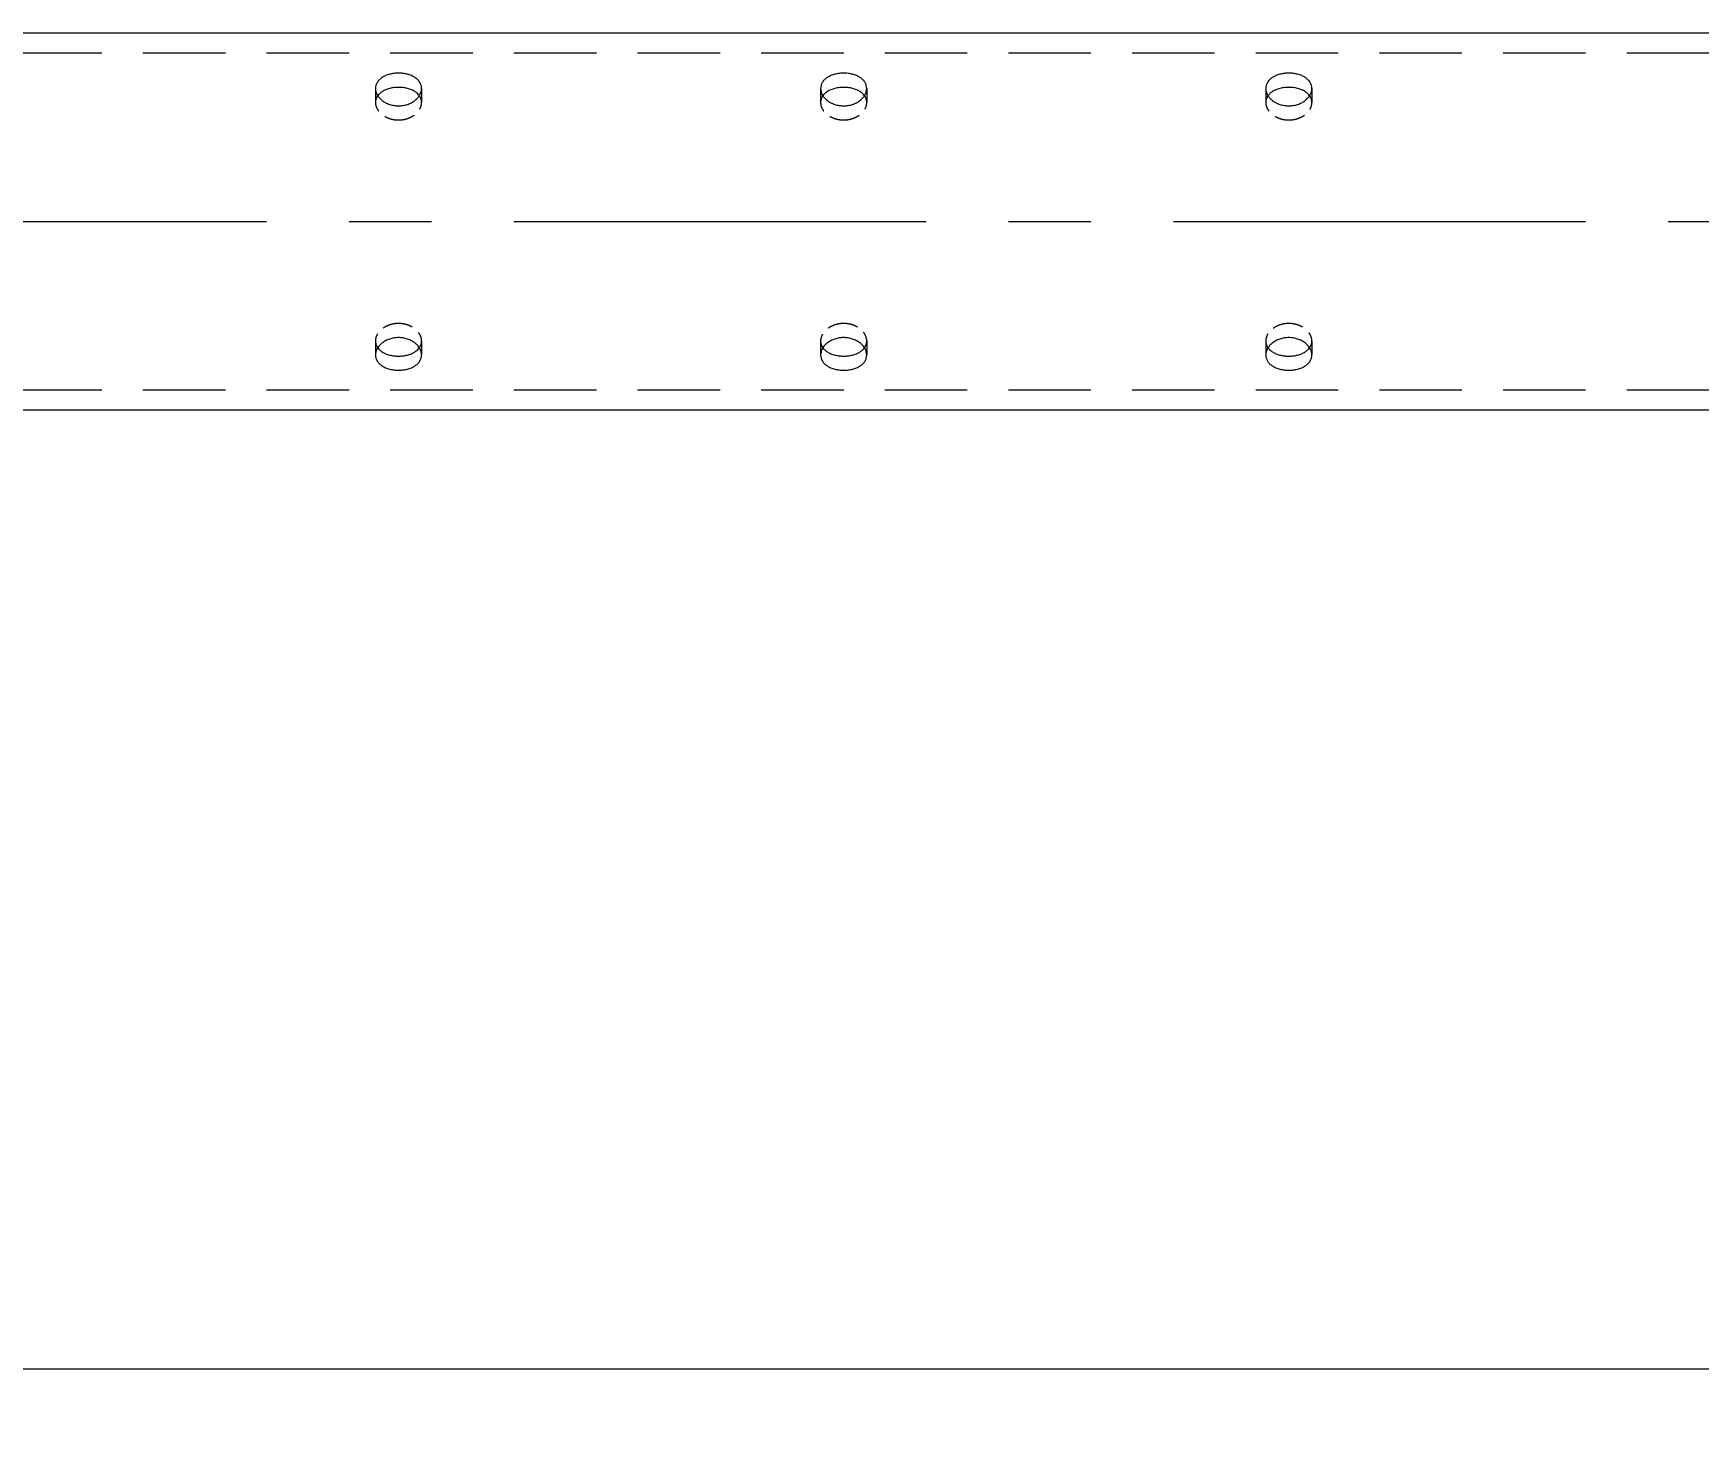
# Model space of a CAD drawing. Header units: millimetres. Extents: x -46397 to 283259, y -8690 to 23983.
# Drawn here: x 166037 to 166542, y -514 to -89 of the extents above; entities that cross this region are included whole.
import ezdxf

# ---------------------------------------------------------------- set-up
doc = ezdxf.new("R2010")
doc.units = ezdxf.units.MM
doc.linetypes.add('CENTER', pattern=[2, 1.25, -0.25, 0.25, -0.25])
doc.linetypes.add('HIDDENX2', pattern=[0.75, 0.5, -0.25])
doc.layers.get('Defpoints').update_dxf_attribs({"lineweight": 0})
doc.layers.add('DUONGTAM', color=1, linetype='CENTER', lineweight=0)
doc.layers.add('PHANTOM 2', color=8, linetype='Continuous', lineweight=0)
doc.layers.add('flashshoot', color=7, linetype='Continuous')
doc.styles.add('GHI CHÚ 1', font='isocp_IV25.ttf', dxfattribs={"width": 0.8})
doc.dimstyles.new('1-30SCALE', dxfattribs={"dimtxt": 75, "dimasz": 75, "dimexe": 37.5, "dimexo": 30, "dimgap": 30, "dimtad": 1, "dimtoh": 1, "dimdec": 0, "dimdsep": 46, "dimtxsty": 'GHI CHÚ 1', "dimcen": 0.09, "dimclrd": 256, "dimclre": 256, "dimclrt": 2, "dimadec": 0, "dimazin": 0, "dimtfac": 1, "dimtdec": 0, "dimtofl": 0, "dimtmove": 0, "dimatfit": 3, "dimfxl": 1, "dimlwd": 0, "dimlwe": 0, "dimarcsym": 0})

# ---------------------------------------------------------------- blocks, each defined once
blk = doc.blocks.new('A$C709efb1f')
at = {"color": 150, "linetype": 'Continuous', "lineweight": 0, "ltscale": 10}
for p, q in [((195.98, 1125), (195.98, -3000)), ((310.28, 1125), (310.28, -3000))]:
    blk.add_line(p, q, dxfattribs=at)
at = {"color": 1, "linetype": 'HIDDENX2', "lineweight": 0, "ltscale": 50}
for p, q in [((202, 1125), (202, -3000)), ((304.26, 1125), (304.26, -3000))]:
    blk.add_line(p, q, dxfattribs=at)
at = {"color": 1, "linetype": 'HIDDENX2', "lineweight": 0, "ltscale": 10}
for p, q in [((212.72, -1358), (216.98, -1358)), ((289.29, -1358), (293.54, -1358)), ((212.72, -1372), (216.98, -1372)), ((289.29, -1372), (293.54, -1372)), ((212.72, -1493), (216.98, -1493)), ((289.29, -1493), (293.54, -1493)), ((212.72, -1507), (216.98, -1507)), ((289.29, -1507), (293.54, -1507)), ((212.72, -1628), (216.98, -1628)), ((289.29, -1628), (293.54, -1628)), ((212.72, -1642), (216.98, -1642)), ((289.29, -1642), (293.54, -1642))]:
    blk.add_line(p, q, dxfattribs=at)
at = {"color": 150, "linetype": 'Continuous', "lineweight": 0, "ltscale": 10}
for points, knots in [([(217.97, -1365), (217.97, -1365.44), (217.94, -1365.89), (217.8, -1366.8), (217.69, -1367.25), (217.41, -1368.11), (217.24, -1368.52), (216.84, -1369.29), (216.61, -1369.64), (216.13, -1370.26), (215.87, -1370.55), (215.29, -1371.07), (214.98, -1371.29), (214.34, -1371.65), (214.01, -1371.78), (213.36, -1371.96), (213.03, -1372), (212.41, -1372), (212.09, -1371.96), (211.47, -1371.78), (211.16, -1371.65), (210.58, -1371.29), (210.3, -1371.07), (209.8, -1370.55), (209.57, -1370.26), (209.17, -1369.64), (208.99, -1369.29), (208.66, -1368.52), (208.52, -1368.11), (208.3, -1367.25), (208.21, -1366.8), (208.1, -1365.89), (208.07, -1365.44), (208.07, -1364.56), (208.1, -1364.11), (208.21, -1363.2), (208.3, -1362.75), (208.52, -1361.89), (208.66, -1361.48), (208.99, -1360.71), (209.17, -1360.36), (209.57, -1359.74), (209.8, -1359.45), (210.3, -1358.93), (210.58, -1358.71), (211.16, -1358.35), (211.47, -1358.22), (212.09, -1358.04), (212.41, -1358), (213.03, -1358), (213.36, -1358.04), (214.01, -1358.22), (214.34, -1358.35), (214.98, -1358.71), (215.29, -1358.93), (215.87, -1359.45), (216.13, -1359.74), (216.61, -1360.36), (216.84, -1360.71), (217.24, -1361.48), (217.41, -1361.89), (217.69, -1362.75), (217.8, -1363.2), (217.94, -1364.11), (217.97, -1364.56), (217.97, -1365)], [0, 0, 0, 0, 1.319832, 1.319832, 2.639664, 2.639664, 3.959497, 3.959497, 5.279329, 5.279329, 6.599151, 6.599151, 7.918973, 7.918973, 9.238795, 9.238795, 10.558617, 10.558617, 11.878439, 11.878439, 13.198261, 13.198261, 14.518084, 14.518084, 15.837906, 15.837906, 17.157738, 17.157738, 18.47757, 18.47757, 19.797402, 19.797402, 21.117235, 21.117235, 22.437067, 22.437067, 23.756899, 23.756899, 25.076731, 25.076731, 26.396564, 26.396564, 27.716386, 27.716386, 29.036208, 29.036208, 30.35603, 30.35603, 31.675852, 31.675852, 32.995674, 32.995674, 34.315496, 34.315496, 35.635318, 35.635318, 36.95514, 36.95514, 38.274973, 38.274973, 39.594805, 39.594805, 40.914637, 40.914637, 42.234469, 42.234469, 42.234469, 42.234469]), ([(288.29, -1365), (288.29, -1364.56), (288.32, -1364.11), (288.46, -1363.2), (288.57, -1362.75), (288.85, -1361.89), (289.03, -1361.48), (289.43, -1360.71), (289.65, -1360.36), (290.13, -1359.74), (290.4, -1359.45), (290.97, -1358.93), (291.28, -1358.71), (291.92, -1358.35), (292.25, -1358.22), (292.91, -1358.04), (293.23, -1358), (293.85, -1358), (294.17, -1358.04), (294.8, -1358.22), (295.1, -1358.35), (295.68, -1358.71), (295.96, -1358.93), (296.46, -1359.45), (296.69, -1359.74), (297.09, -1360.36), (297.28, -1360.71), (297.6, -1361.48), (297.74, -1361.89), (297.97, -1362.75), (298.05, -1363.2), (298.16, -1364.11), (298.19, -1364.56), (298.19, -1365.44), (298.16, -1365.89), (298.05, -1366.8), (297.97, -1367.25), (297.74, -1368.11), (297.6, -1368.52), (297.28, -1369.29), (297.09, -1369.64), (296.69, -1370.26), (296.46, -1370.55), (295.96, -1371.07), (295.68, -1371.29), (295.1, -1371.65), (294.8, -1371.78), (294.17, -1371.96), (293.85, -1372), (293.23, -1372), (292.91, -1371.96), (292.25, -1371.78), (291.92, -1371.65), (291.28, -1371.29), (290.97, -1371.07), (290.4, -1370.55), (290.13, -1370.26), (289.65, -1369.64), (289.43, -1369.29), (289.03, -1368.52), (288.85, -1368.11), (288.57, -1367.25), (288.46, -1366.8), (288.32, -1365.89), (288.29, -1365.44), (288.29, -1365)], [0, 0, 0, 0, 1.319832, 1.319832, 2.639664, 2.639664, 3.959497, 3.959497, 5.279329, 5.279329, 6.599151, 6.599151, 7.918973, 7.918973, 9.238795, 9.238795, 10.558617, 10.558617, 11.878439, 11.878439, 13.198261, 13.198261, 14.518084, 14.518084, 15.837906, 15.837906, 17.157738, 17.157738, 18.47757, 18.47757, 19.797402, 19.797402, 21.117235, 21.117235, 22.437067, 22.437067, 23.756899, 23.756899, 25.076731, 25.076731, 26.396564, 26.396564, 27.716386, 27.716386, 29.036208, 29.036208, 30.35603, 30.35603, 31.675852, 31.675852, 32.995674, 32.995674, 34.315496, 34.315496, 35.635318, 35.635318, 36.95514, 36.95514, 38.274973, 38.274973, 39.594805, 39.594805, 40.914637, 40.914637, 42.234469, 42.234469, 42.234469, 42.234469]), ([(214.91, -1358.68), (214.7, -1358.83), (214.5, -1359), (214.07, -1359.45), (213.84, -1359.74), (213.45, -1360.36), (213.26, -1360.71), (212.94, -1361.48), (212.81, -1361.89), (212.58, -1362.75), (212.5, -1363.2), (212.39, -1364.11), (212.37, -1364.56), (212.37, -1365.44), (212.39, -1365.89), (212.5, -1366.8), (212.58, -1367.25), (212.81, -1368.11), (212.94, -1368.52), (213.26, -1369.29), (213.45, -1369.64), (213.84, -1370.26), (214.07, -1370.55), (214.5, -1371), (214.7, -1371.17), (214.91, -1371.32)], [13.547032, 13.547032, 13.547032, 13.547032, 14.522015, 14.522015, 15.842193, 15.842193, 17.162386, 17.162386, 18.48258, 18.48258, 19.802773, 19.802773, 21.122966, 21.122966, 22.44316, 22.44316, 23.763353, 23.763353, 25.083546, 25.083546, 26.40374, 26.40374, 27.723917, 27.723917, 28.6989, 28.6989, 28.6989, 28.6989]), ([(291.35, -1371.32), (291.56, -1371.17), (291.76, -1371), (292.19, -1370.55), (292.42, -1370.26), (292.81, -1369.64), (293, -1369.29), (293.32, -1368.52), (293.46, -1368.11), (293.68, -1367.25), (293.76, -1366.8), (293.87, -1365.89), (293.9, -1365.44), (293.9, -1364.56), (293.87, -1364.11), (293.76, -1363.2), (293.68, -1362.75), (293.46, -1361.89), (293.32, -1361.48), (293, -1360.71), (292.81, -1360.36), (292.42, -1359.74), (292.19, -1359.45), (291.76, -1359), (291.56, -1358.83), (291.35, -1358.68)], [13.547032, 13.547032, 13.547032, 13.547032, 14.522015, 14.522015, 15.842193, 15.842193, 17.162386, 17.162386, 18.48258, 18.48258, 19.802773, 19.802773, 21.122966, 21.122966, 22.44316, 22.44316, 23.763353, 23.763353, 25.083546, 25.083546, 26.40374, 26.40374, 27.723917, 27.723917, 28.6989, 28.6989, 28.6989, 28.6989]), ([(217.97, -1500), (217.97, -1500.44), (217.94, -1500.89), (217.8, -1501.8), (217.69, -1502.25), (217.41, -1503.11), (217.24, -1503.52), (216.84, -1504.29), (216.61, -1504.64), (216.13, -1505.26), (215.87, -1505.55), (215.29, -1506.07), (214.98, -1506.29), (214.34, -1506.65), (214.01, -1506.78), (213.36, -1506.96), (213.03, -1507), (212.41, -1507), (212.09, -1506.96), (211.47, -1506.78), (211.16, -1506.65), (210.58, -1506.29), (210.3, -1506.07), (209.8, -1505.55), (209.57, -1505.26), (209.17, -1504.64), (208.99, -1504.29), (208.66, -1503.52), (208.52, -1503.11), (208.3, -1502.25), (208.21, -1501.8), (208.1, -1500.89), (208.07, -1500.44), (208.07, -1499.56), (208.1, -1499.11), (208.21, -1498.2), (208.3, -1497.75), (208.52, -1496.89), (208.66, -1496.48), (208.99, -1495.71), (209.17, -1495.36), (209.57, -1494.74), (209.8, -1494.45), (210.3, -1493.93), (210.58, -1493.71), (211.16, -1493.35), (211.47, -1493.22), (212.09, -1493.04), (212.41, -1493), (213.03, -1493), (213.36, -1493.04), (214.01, -1493.22), (214.34, -1493.35), (214.98, -1493.71), (215.29, -1493.93), (215.87, -1494.45), (216.13, -1494.74), (216.61, -1495.36), (216.84, -1495.71), (217.24, -1496.48), (217.41, -1496.89), (217.69, -1497.75), (217.8, -1498.2), (217.94, -1499.11), (217.97, -1499.56), (217.97, -1500)], [0, 0, 0, 0, 1.319832, 1.319832, 2.639664, 2.639664, 3.959497, 3.959497, 5.279329, 5.279329, 6.599151, 6.599151, 7.918973, 7.918973, 9.238795, 9.238795, 10.558617, 10.558617, 11.878439, 11.878439, 13.198261, 13.198261, 14.518084, 14.518084, 15.837906, 15.837906, 17.157738, 17.157738, 18.47757, 18.47757, 19.797402, 19.797402, 21.117235, 21.117235, 22.437067, 22.437067, 23.756899, 23.756899, 25.076731, 25.076731, 26.396564, 26.396564, 27.716386, 27.716386, 29.036208, 29.036208, 30.35603, 30.35603, 31.675852, 31.675852, 32.995674, 32.995674, 34.315496, 34.315496, 35.635318, 35.635318, 36.95514, 36.95514, 38.274973, 38.274973, 39.594805, 39.594805, 40.914637, 40.914637, 42.234469, 42.234469, 42.234469, 42.234469]), ([(214.91, -1493.68), (214.7, -1493.83), (214.5, -1494), (214.07, -1494.45), (213.84, -1494.74), (213.45, -1495.36), (213.26, -1495.71), (212.94, -1496.48), (212.81, -1496.89), (212.58, -1497.75), (212.5, -1498.2), (212.39, -1499.11), (212.37, -1499.56), (212.37, -1500.44), (212.39, -1500.89), (212.5, -1501.8), (212.58, -1502.25), (212.81, -1503.11), (212.94, -1503.52), (213.26, -1504.29), (213.45, -1504.64), (213.84, -1505.26), (214.07, -1505.55), (214.5, -1506), (214.7, -1506.17), (214.91, -1506.32)], [13.547032, 13.547032, 13.547032, 13.547032, 14.522015, 14.522015, 15.842193, 15.842193, 17.162386, 17.162386, 18.48258, 18.48258, 19.802773, 19.802773, 21.122966, 21.122966, 22.44316, 22.44316, 23.763353, 23.763353, 25.083546, 25.083546, 26.40374, 26.40374, 27.723917, 27.723917, 28.6989, 28.6989, 28.6989, 28.6989]), ([(288.29, -1500), (288.29, -1499.56), (288.32, -1499.11), (288.46, -1498.2), (288.57, -1497.75), (288.85, -1496.89), (289.03, -1496.48), (289.43, -1495.71), (289.65, -1495.36), (290.13, -1494.74), (290.4, -1494.45), (290.97, -1493.93), (291.28, -1493.71), (291.92, -1493.35), (292.25, -1493.22), (292.91, -1493.04), (293.23, -1493), (293.85, -1493), (294.17, -1493.04), (294.8, -1493.22), (295.1, -1493.35), (295.68, -1493.71), (295.96, -1493.93), (296.46, -1494.45), (296.69, -1494.74), (297.09, -1495.36), (297.28, -1495.71), (297.6, -1496.48), (297.74, -1496.89), (297.97, -1497.75), (298.05, -1498.2), (298.16, -1499.11), (298.19, -1499.56), (298.19, -1500.44), (298.16, -1500.89), (298.05, -1501.8), (297.97, -1502.25), (297.74, -1503.11), (297.6, -1503.52), (297.28, -1504.29), (297.09, -1504.64), (296.69, -1505.26), (296.46, -1505.55), (295.96, -1506.07), (295.68, -1506.29), (295.1, -1506.65), (294.8, -1506.78), (294.17, -1506.96), (293.85, -1507), (293.23, -1507), (292.91, -1506.96), (292.25, -1506.78), (291.92, -1506.65), (291.28, -1506.29), (290.97, -1506.07), (290.4, -1505.55), (290.13, -1505.26), (289.65, -1504.64), (289.43, -1504.29), (289.03, -1503.52), (288.85, -1503.11), (288.57, -1502.25), (288.46, -1501.8), (288.32, -1500.89), (288.29, -1500.44), (288.29, -1500)], [0, 0, 0, 0, 1.319832, 1.319832, 2.639664, 2.639664, 3.959497, 3.959497, 5.279329, 5.279329, 6.599151, 6.599151, 7.918973, 7.918973, 9.238795, 9.238795, 10.558617, 10.558617, 11.878439, 11.878439, 13.198261, 13.198261, 14.518084, 14.518084, 15.837906, 15.837906, 17.157738, 17.157738, 18.47757, 18.47757, 19.797402, 19.797402, 21.117235, 21.117235, 22.437067, 22.437067, 23.756899, 23.756899, 25.076731, 25.076731, 26.396564, 26.396564, 27.716386, 27.716386, 29.036208, 29.036208, 30.35603, 30.35603, 31.675852, 31.675852, 32.995674, 32.995674, 34.315496, 34.315496, 35.635318, 35.635318, 36.95514, 36.95514, 38.274973, 38.274973, 39.594805, 39.594805, 40.914637, 40.914637, 42.234469, 42.234469, 42.234469, 42.234469]), ([(291.35, -1506.32), (291.56, -1506.17), (291.76, -1506), (292.19, -1505.55), (292.42, -1505.26), (292.81, -1504.64), (293, -1504.29), (293.32, -1503.52), (293.46, -1503.11), (293.68, -1502.25), (293.76, -1501.8), (293.87, -1500.89), (293.9, -1500.44), (293.9, -1499.56), (293.87, -1499.11), (293.76, -1498.2), (293.68, -1497.75), (293.46, -1496.89), (293.32, -1496.48), (293, -1495.71), (292.81, -1495.36), (292.42, -1494.74), (292.19, -1494.45), (291.76, -1494), (291.56, -1493.83), (291.35, -1493.68)], [13.547032, 13.547032, 13.547032, 13.547032, 14.522015, 14.522015, 15.842193, 15.842193, 17.162386, 17.162386, 18.48258, 18.48258, 19.802773, 19.802773, 21.122966, 21.122966, 22.44316, 22.44316, 23.763353, 23.763353, 25.083546, 25.083546, 26.40374, 26.40374, 27.723917, 27.723917, 28.6989, 28.6989, 28.6989, 28.6989]), ([(217.97, -1635), (217.97, -1635.44), (217.94, -1635.89), (217.8, -1636.8), (217.69, -1637.25), (217.41, -1638.11), (217.24, -1638.52), (216.84, -1639.29), (216.61, -1639.64), (216.13, -1640.26), (215.87, -1640.55), (215.29, -1641.07), (214.98, -1641.29), (214.34, -1641.65), (214.01, -1641.78), (213.36, -1641.96), (213.03, -1642), (212.41, -1642), (212.09, -1641.96), (211.47, -1641.78), (211.16, -1641.65), (210.58, -1641.29), (210.3, -1641.07), (209.8, -1640.55), (209.57, -1640.26), (209.17, -1639.64), (208.99, -1639.29), (208.66, -1638.52), (208.52, -1638.11), (208.3, -1637.25), (208.21, -1636.8), (208.1, -1635.89), (208.07, -1635.44), (208.07, -1634.56), (208.1, -1634.11), (208.21, -1633.2), (208.3, -1632.75), (208.52, -1631.89), (208.66, -1631.48), (208.99, -1630.71), (209.17, -1630.36), (209.57, -1629.74), (209.8, -1629.45), (210.3, -1628.93), (210.58, -1628.71), (211.16, -1628.35), (211.47, -1628.22), (212.09, -1628.04), (212.41, -1628), (213.03, -1628), (213.36, -1628.04), (214.01, -1628.22), (214.34, -1628.35), (214.98, -1628.71), (215.29, -1628.93), (215.87, -1629.45), (216.13, -1629.74), (216.61, -1630.36), (216.84, -1630.71), (217.24, -1631.48), (217.41, -1631.89), (217.69, -1632.75), (217.8, -1633.2), (217.94, -1634.11), (217.97, -1634.56), (217.97, -1635)], [0, 0, 0, 0, 1.319832, 1.319832, 2.639664, 2.639664, 3.959497, 3.959497, 5.279329, 5.279329, 6.599151, 6.599151, 7.918973, 7.918973, 9.238795, 9.238795, 10.558617, 10.558617, 11.878439, 11.878439, 13.198261, 13.198261, 14.518084, 14.518084, 15.837906, 15.837906, 17.157738, 17.157738, 18.47757, 18.47757, 19.797402, 19.797402, 21.117235, 21.117235, 22.437067, 22.437067, 23.756899, 23.756899, 25.076731, 25.076731, 26.396564, 26.396564, 27.716386, 27.716386, 29.036208, 29.036208, 30.35603, 30.35603, 31.675852, 31.675852, 32.995674, 32.995674, 34.315496, 34.315496, 35.635318, 35.635318, 36.95514, 36.95514, 38.274973, 38.274973, 39.594805, 39.594805, 40.914637, 40.914637, 42.234469, 42.234469, 42.234469, 42.234469]), ([(214.91, -1628.68), (214.7, -1628.83), (214.5, -1629), (214.07, -1629.45), (213.84, -1629.74), (213.45, -1630.36), (213.26, -1630.71), (212.94, -1631.48), (212.81, -1631.89), (212.58, -1632.75), (212.5, -1633.2), (212.39, -1634.11), (212.37, -1634.56), (212.37, -1635.44), (212.39, -1635.89), (212.5, -1636.8), (212.58, -1637.25), (212.81, -1638.11), (212.94, -1638.52), (213.26, -1639.29), (213.45, -1639.64), (213.84, -1640.26), (214.07, -1640.55), (214.5, -1641), (214.7, -1641.17), (214.91, -1641.32)], [13.547032, 13.547032, 13.547032, 13.547032, 14.522015, 14.522015, 15.842193, 15.842193, 17.162386, 17.162386, 18.48258, 18.48258, 19.802773, 19.802773, 21.122966, 21.122966, 22.44316, 22.44316, 23.763353, 23.763353, 25.083546, 25.083546, 26.40374, 26.40374, 27.723917, 27.723917, 28.6989, 28.6989, 28.6989, 28.6989]), ([(288.29, -1635), (288.29, -1634.56), (288.32, -1634.11), (288.46, -1633.2), (288.57, -1632.75), (288.85, -1631.89), (289.03, -1631.48), (289.43, -1630.71), (289.65, -1630.36), (290.13, -1629.74), (290.4, -1629.45), (290.97, -1628.93), (291.28, -1628.71), (291.92, -1628.35), (292.25, -1628.22), (292.91, -1628.04), (293.23, -1628), (293.85, -1628), (294.17, -1628.04), (294.8, -1628.22), (295.1, -1628.35), (295.68, -1628.71), (295.96, -1628.93), (296.46, -1629.45), (296.69, -1629.74), (297.09, -1630.36), (297.28, -1630.71), (297.6, -1631.48), (297.74, -1631.89), (297.97, -1632.75), (298.05, -1633.2), (298.16, -1634.11), (298.19, -1634.56), (298.19, -1635.44), (298.16, -1635.89), (298.05, -1636.8), (297.97, -1637.25), (297.74, -1638.11), (297.6, -1638.52), (297.28, -1639.29), (297.09, -1639.64), (296.69, -1640.26), (296.46, -1640.55), (295.96, -1641.07), (295.68, -1641.29), (295.1, -1641.65), (294.8, -1641.78), (294.17, -1641.96), (293.85, -1642), (293.23, -1642), (292.91, -1641.96), (292.25, -1641.78), (291.92, -1641.65), (291.28, -1641.29), (290.97, -1641.07), (290.4, -1640.55), (290.13, -1640.26), (289.65, -1639.64), (289.43, -1639.29), (289.03, -1638.52), (288.85, -1638.11), (288.57, -1637.25), (288.46, -1636.8), (288.32, -1635.89), (288.29, -1635.44), (288.29, -1635)], [0, 0, 0, 0, 1.319832, 1.319832, 2.639664, 2.639664, 3.959497, 3.959497, 5.279329, 5.279329, 6.599151, 6.599151, 7.918973, 7.918973, 9.238795, 9.238795, 10.558617, 10.558617, 11.878439, 11.878439, 13.198261, 13.198261, 14.518084, 14.518084, 15.837906, 15.837906, 17.157738, 17.157738, 18.47757, 18.47757, 19.797402, 19.797402, 21.117235, 21.117235, 22.437067, 22.437067, 23.756899, 23.756899, 25.076731, 25.076731, 26.396564, 26.396564, 27.716386, 27.716386, 29.036208, 29.036208, 30.35603, 30.35603, 31.675852, 31.675852, 32.995674, 32.995674, 34.315496, 34.315496, 35.635318, 35.635318, 36.95514, 36.95514, 38.274973, 38.274973, 39.594805, 39.594805, 40.914637, 40.914637, 42.234469, 42.234469, 42.234469, 42.234469]), ([(291.35, -1641.32), (291.56, -1641.17), (291.76, -1641), (292.19, -1640.55), (292.42, -1640.26), (292.81, -1639.64), (293, -1639.29), (293.32, -1638.52), (293.46, -1638.11), (293.68, -1637.25), (293.76, -1636.8), (293.87, -1635.89), (293.9, -1635.44), (293.9, -1634.56), (293.87, -1634.11), (293.76, -1633.2), (293.68, -1632.75), (293.46, -1631.89), (293.32, -1631.48), (293, -1630.71), (292.81, -1630.36), (292.42, -1629.74), (292.19, -1629.45), (291.76, -1629), (291.56, -1628.83), (291.35, -1628.68)], [13.547032, 13.547032, 13.547032, 13.547032, 14.522015, 14.522015, 15.842193, 15.842193, 17.162386, 17.162386, 18.48258, 18.48258, 19.802773, 19.802773, 21.122966, 21.122966, 22.44316, 22.44316, 23.763353, 23.763353, 25.083546, 25.083546, 26.40374, 26.40374, 27.723917, 27.723917, 28.6989, 28.6989, 28.6989, 28.6989])]:
    blk.add_open_spline(points, degree=3, knots=knots, dxfattribs=at)
at = {"color": 1, "linetype": 'HIDDENX2', "lineweight": 0, "ltscale": 10}
for points, knots in [([(222.27, -1365), (222.27, -1364.56), (222.23, -1364.11), (222.09, -1363.2), (221.98, -1362.75), (221.7, -1361.89), (221.52, -1361.48), (221.12, -1360.71), (220.89, -1360.36), (220.41, -1359.74), (220.14, -1359.45), (219.55, -1358.93), (219.24, -1358.71), (218.6, -1358.35), (218.27, -1358.22), (217.61, -1358.04), (217.29, -1358), (216.67, -1358), (216.35, -1358.04), (215.73, -1358.22), (215.42, -1358.35), (215.06, -1358.58), (214.98, -1358.63), (214.91, -1358.68)], [0, 0, 0, 0, 1.320193, 1.320193, 2.640387, 2.640387, 3.96058, 3.96058, 5.280773, 5.280773, 6.600951, 6.600951, 7.921128, 7.921128, 9.241306, 9.241306, 10.561483, 10.561483, 11.881661, 11.881661, 13.201838, 13.201838, 13.547032, 13.547032, 13.547032, 13.547032]), ([(291.35, -1358.68), (291.28, -1358.63), (291.21, -1358.58), (290.84, -1358.35), (290.54, -1358.22), (289.91, -1358.04), (289.6, -1358), (288.97, -1358), (288.65, -1358.04), (287.99, -1358.22), (287.66, -1358.35), (287.02, -1358.71), (286.71, -1358.93), (286.13, -1359.45), (285.86, -1359.74), (285.38, -1360.36), (285.15, -1360.71), (284.74, -1361.48), (284.57, -1361.89), (284.28, -1362.75), (284.17, -1363.2), (284.03, -1364.11), (284, -1364.56), (284, -1365)], [28.6989, 28.6989, 28.6989, 28.6989, 29.044094, 29.044094, 30.364272, 30.364272, 31.684449, 31.684449, 33.004627, 33.004627, 34.324804, 34.324804, 35.644982, 35.644982, 36.965159, 36.965159, 38.285352, 38.285352, 39.605546, 39.605546, 40.925739, 40.925739, 42.245932, 42.245932, 42.245932, 42.245932]), ([(214.91, -1371.32), (214.98, -1371.37), (215.06, -1371.42), (215.42, -1371.65), (215.73, -1371.78), (216.35, -1371.96), (216.67, -1372), (217.29, -1372), (217.61, -1371.96), (218.27, -1371.78), (218.6, -1371.65), (219.24, -1371.29), (219.55, -1371.07), (220.14, -1370.55), (220.41, -1370.26), (220.89, -1369.64), (221.12, -1369.29), (221.52, -1368.52), (221.7, -1368.11), (221.98, -1367.25), (222.09, -1366.8), (222.23, -1365.89), (222.27, -1365.44), (222.27, -1365)], [28.6989, 28.6989, 28.6989, 28.6989, 29.044094, 29.044094, 30.364272, 30.364272, 31.684449, 31.684449, 33.004627, 33.004627, 34.324804, 34.324804, 35.644982, 35.644982, 36.965159, 36.965159, 38.285352, 38.285352, 39.605546, 39.605546, 40.925739, 40.925739, 42.245932, 42.245932, 42.245932, 42.245932]), ([(284, -1365), (284, -1365.44), (284.03, -1365.89), (284.17, -1366.8), (284.28, -1367.25), (284.57, -1368.11), (284.74, -1368.52), (285.15, -1369.29), (285.38, -1369.64), (285.86, -1370.26), (286.13, -1370.55), (286.71, -1371.07), (287.02, -1371.29), (287.66, -1371.65), (287.99, -1371.78), (288.65, -1371.96), (288.97, -1372), (289.6, -1372), (289.91, -1371.96), (290.54, -1371.78), (290.84, -1371.65), (291.21, -1371.42), (291.28, -1371.37), (291.35, -1371.32)], [0, 0, 0, 0, 1.320193, 1.320193, 2.640387, 2.640387, 3.96058, 3.96058, 5.280773, 5.280773, 6.600951, 6.600951, 7.921128, 7.921128, 9.241306, 9.241306, 10.561483, 10.561483, 11.881661, 11.881661, 13.201838, 13.201838, 13.547032, 13.547032, 13.547032, 13.547032]), ([(222.27, -1500), (222.27, -1499.56), (222.23, -1499.11), (222.09, -1498.2), (221.98, -1497.75), (221.7, -1496.89), (221.52, -1496.48), (221.12, -1495.71), (220.89, -1495.36), (220.41, -1494.74), (220.14, -1494.45), (219.55, -1493.93), (219.24, -1493.71), (218.6, -1493.35), (218.27, -1493.22), (217.61, -1493.04), (217.29, -1493), (216.67, -1493), (216.35, -1493.04), (215.73, -1493.22), (215.42, -1493.35), (215.06, -1493.58), (214.98, -1493.63), (214.91, -1493.68)], [0, 0, 0, 0, 1.320193, 1.320193, 2.640387, 2.640387, 3.96058, 3.96058, 5.280773, 5.280773, 6.600951, 6.600951, 7.921128, 7.921128, 9.241306, 9.241306, 10.561483, 10.561483, 11.881661, 11.881661, 13.201838, 13.201838, 13.547032, 13.547032, 13.547032, 13.547032]), ([(291.35, -1493.68), (291.28, -1493.63), (291.21, -1493.58), (290.84, -1493.35), (290.54, -1493.22), (289.91, -1493.04), (289.6, -1493), (288.97, -1493), (288.65, -1493.04), (287.99, -1493.22), (287.66, -1493.35), (287.02, -1493.71), (286.71, -1493.93), (286.13, -1494.45), (285.86, -1494.74), (285.38, -1495.36), (285.15, -1495.71), (284.74, -1496.48), (284.57, -1496.89), (284.28, -1497.75), (284.17, -1498.2), (284.03, -1499.11), (284, -1499.56), (284, -1500)], [28.6989, 28.6989, 28.6989, 28.6989, 29.044094, 29.044094, 30.364272, 30.364272, 31.684449, 31.684449, 33.004627, 33.004627, 34.324804, 34.324804, 35.644982, 35.644982, 36.965159, 36.965159, 38.285352, 38.285352, 39.605546, 39.605546, 40.925739, 40.925739, 42.245932, 42.245932, 42.245932, 42.245932]), ([(214.91, -1506.32), (214.98, -1506.37), (215.06, -1506.42), (215.42, -1506.65), (215.73, -1506.78), (216.35, -1506.96), (216.67, -1507), (217.29, -1507), (217.61, -1506.96), (218.27, -1506.78), (218.6, -1506.65), (219.24, -1506.29), (219.55, -1506.07), (220.14, -1505.55), (220.41, -1505.26), (220.89, -1504.64), (221.12, -1504.29), (221.52, -1503.52), (221.7, -1503.11), (221.98, -1502.25), (222.09, -1501.8), (222.23, -1500.89), (222.27, -1500.44), (222.27, -1500)], [28.6989, 28.6989, 28.6989, 28.6989, 29.044094, 29.044094, 30.364272, 30.364272, 31.684449, 31.684449, 33.004627, 33.004627, 34.324804, 34.324804, 35.644982, 35.644982, 36.965159, 36.965159, 38.285352, 38.285352, 39.605546, 39.605546, 40.925739, 40.925739, 42.245932, 42.245932, 42.245932, 42.245932]), ([(284, -1500), (284, -1500.44), (284.03, -1500.89), (284.17, -1501.8), (284.28, -1502.25), (284.57, -1503.11), (284.74, -1503.52), (285.15, -1504.29), (285.38, -1504.64), (285.86, -1505.26), (286.13, -1505.55), (286.71, -1506.07), (287.02, -1506.29), (287.66, -1506.65), (287.99, -1506.78), (288.65, -1506.96), (288.97, -1507), (289.6, -1507), (289.91, -1506.96), (290.54, -1506.78), (290.84, -1506.65), (291.21, -1506.42), (291.28, -1506.37), (291.35, -1506.32)], [0, 0, 0, 0, 1.320193, 1.320193, 2.640387, 2.640387, 3.96058, 3.96058, 5.280773, 5.280773, 6.600951, 6.600951, 7.921128, 7.921128, 9.241306, 9.241306, 10.561483, 10.561483, 11.881661, 11.881661, 13.201838, 13.201838, 13.547032, 13.547032, 13.547032, 13.547032]), ([(222.27, -1635), (222.27, -1634.56), (222.23, -1634.11), (222.09, -1633.2), (221.98, -1632.75), (221.7, -1631.89), (221.52, -1631.48), (221.12, -1630.71), (220.89, -1630.36), (220.41, -1629.74), (220.14, -1629.45), (219.55, -1628.93), (219.24, -1628.71), (218.6, -1628.35), (218.27, -1628.22), (217.61, -1628.04), (217.29, -1628), (216.67, -1628), (216.35, -1628.04), (215.73, -1628.22), (215.42, -1628.35), (215.06, -1628.58), (214.98, -1628.63), (214.91, -1628.68)], [0, 0, 0, 0, 1.320193, 1.320193, 2.640387, 2.640387, 3.96058, 3.96058, 5.280773, 5.280773, 6.600951, 6.600951, 7.921128, 7.921128, 9.241306, 9.241306, 10.561483, 10.561483, 11.881661, 11.881661, 13.201838, 13.201838, 13.547032, 13.547032, 13.547032, 13.547032]), ([(291.35, -1628.68), (291.28, -1628.63), (291.21, -1628.58), (290.84, -1628.35), (290.54, -1628.22), (289.91, -1628.04), (289.6, -1628), (288.97, -1628), (288.65, -1628.04), (287.99, -1628.22), (287.66, -1628.35), (287.02, -1628.71), (286.71, -1628.93), (286.13, -1629.45), (285.86, -1629.74), (285.38, -1630.36), (285.15, -1630.71), (284.74, -1631.48), (284.57, -1631.89), (284.28, -1632.75), (284.17, -1633.2), (284.03, -1634.11), (284, -1634.56), (284, -1635)], [28.6989, 28.6989, 28.6989, 28.6989, 29.044094, 29.044094, 30.364272, 30.364272, 31.684449, 31.684449, 33.004627, 33.004627, 34.324804, 34.324804, 35.644982, 35.644982, 36.965159, 36.965159, 38.285352, 38.285352, 39.605546, 39.605546, 40.925739, 40.925739, 42.245932, 42.245932, 42.245932, 42.245932]), ([(214.91, -1641.32), (214.98, -1641.37), (215.06, -1641.42), (215.42, -1641.65), (215.73, -1641.78), (216.35, -1641.96), (216.67, -1642), (217.29, -1642), (217.61, -1641.96), (218.27, -1641.78), (218.6, -1641.65), (219.24, -1641.29), (219.55, -1641.07), (220.14, -1640.55), (220.41, -1640.26), (220.89, -1639.64), (221.12, -1639.29), (221.52, -1638.52), (221.7, -1638.11), (221.98, -1637.25), (222.09, -1636.8), (222.23, -1635.89), (222.27, -1635.44), (222.27, -1635)], [28.6989, 28.6989, 28.6989, 28.6989, 29.044094, 29.044094, 30.364272, 30.364272, 31.684449, 31.684449, 33.004627, 33.004627, 34.324804, 34.324804, 35.644982, 35.644982, 36.965159, 36.965159, 38.285352, 38.285352, 39.605546, 39.605546, 40.925739, 40.925739, 42.245932, 42.245932, 42.245932, 42.245932]), ([(284, -1635), (284, -1635.44), (284.03, -1635.89), (284.17, -1636.8), (284.28, -1637.25), (284.57, -1638.11), (284.74, -1638.52), (285.15, -1639.29), (285.38, -1639.64), (285.86, -1640.26), (286.13, -1640.55), (286.71, -1641.07), (287.02, -1641.29), (287.66, -1641.65), (287.99, -1641.78), (288.65, -1641.96), (288.97, -1642), (289.6, -1642), (289.91, -1641.96), (290.54, -1641.78), (290.84, -1641.65), (291.21, -1641.42), (291.28, -1641.37), (291.35, -1641.32)], [0, 0, 0, 0, 1.320193, 1.320193, 2.640387, 2.640387, 3.96058, 3.96058, 5.280773, 5.280773, 6.600951, 6.600951, 7.921128, 7.921128, 9.241306, 9.241306, 10.561483, 10.561483, 11.881661, 11.881661, 13.201838, 13.201838, 13.547032, 13.547032, 13.547032, 13.547032])]:
    blk.add_open_spline(points, degree=3, knots=knots, dxfattribs=at)
at = {"layer": 'DUONGTAM', "ltscale": 100}
blk.add_line((253.13, 1125), (253.13, -3000), dxfattribs=at)
blk = doc.blocks.new('*D662')
at = {"layer": 'Defpoints', "color": 0, "transparency": 16777216}
for p in [(164932.85, -186.64, -1.5), (168847.85, -186.64, -1.5), (168847.85, -494.37)]:
    blk.add_point(p, dxfattribs=at)
at = {"layer": 'PHANTOM 2', "linetype": 'Continuous', "lineweight": 0, "transparency": 16777216}
for p, q in [((164932.85, -206.64), (164932.85, -514.37)), ((168847.85, -206.64), (168847.85, -514.37)), ((164977.85, -494.37), (168802.85, -494.37))]:
    blk.add_line(p, q, dxfattribs=at)
at = {"layer": 'PHANTOM 2', "transparency": 16777216}
for points in [[(164977.85, -486.87), (164977.85, -501.87), (164932.85, -494.37)], [(168802.85, -486.87), (168802.85, -501.87), (168847.85, -494.37)]]:
    blk.add_solid(points, dxfattribs=at)
at = {"layer": 'PHANTOM 2', "color": 2, "transparency": 16777216, "insert": (166890.35, -449.36), "char_height": 50, "attachment_point": 5, "style": 'GHI CHÚ 1'}
blk.add_mtext('P135x29=3915', dxfattribs=at)

msp = doc.modelspace()

# ---------------------------------------------------------------- block references
at = {"layer": 'flashshoot', "rotation": 270}
msp.add_blockref('A$C709efb1f', (167782.85, 106.67, -1.5), dxfattribs=at)

# ---------------------------------------------------------------- dimensions: what is measured, and where the dimension line sits
at = {"layer": 'PHANTOM 2'}
dim = msp.add_linear_dim(base=(168847.85, -494.37), p1=(164932.85, -186.64, -1.5), p2=(168847.85, -186.64, -1.5), text='P135x29=<>', dimstyle='1-30SCALE', override={"dimtxt": 50, "dimasz": 45, "dimexe": 20, "dimexo": 20, "dimgap": 20, "dimpost": '', "dimtmove": 1}, dxfattribs=at)
dim.commit()
dim.dimension.update_dxf_attribs({"geometry": '*D662', "text_midpoint": (166890.35, -449.36)})

doc.saveas('drawing.dxf')
